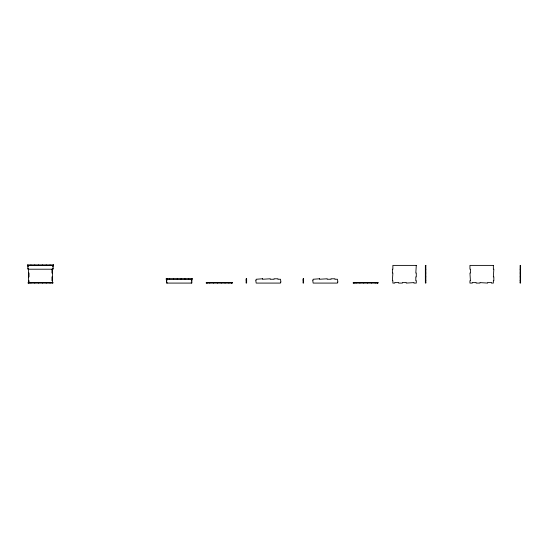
<?xml version="1.0" encoding="UTF-8"?>
<svg xmlns="http://www.w3.org/2000/svg" width="548" height="548" viewBox="0 0 548 548"><rect width="100%" height="100%" fill="white"/><g stroke="black" fill="none" stroke-linecap="round" stroke-linejoin="round"><path stroke-width="0.82" d="M27.88 266.355L28.359 266.355L28.359 265.396M53.108 266.355L52.635 266.355L52.635 265.396M27.88 268.267L28.359 268.267L28.359 269.219M53.108 268.267L52.635 268.267L52.635 269.219M425.364 269.219L425.844 269.219M520.12 269.219L520.6 269.219M28.544 273.041L29.023 273.041L29.023 276.87L28.544 276.87M52.444 273.041L51.964 273.041L51.964 269.219M425.364 273.041L425.844 273.041M520.12 273.041L520.6 273.041M52.444 276.87L51.964 276.87L51.964 280.692L52.444 280.692M425.364 276.87L425.844 276.87M520.12 276.87L520.6 276.87M246.162 279.254L246.634 279.254M303.119 279.254L303.599 279.254M166.578 280.213L167.058 280.213L167.058 278.781M191.814 280.213L191.334 280.213L191.334 278.781M246.162 280.213L246.634 280.213M303.119 280.213L303.599 280.213M28.544 280.692L29.023 280.692L29.023 283.083M425.364 280.692L425.844 280.692M520.12 280.692L520.6 280.692M166.578 282.124L167.058 282.124L167.058 283.083M191.814 282.124L191.334 282.124L191.334 283.083M246.162 282.124L246.634 282.124M303.119 282.124L303.599 282.124M425.364 282.604L425.844 282.604M520.12 282.604L520.6 282.604M377.579 282.604L377.579 283.083M377.099 282.604L377.099 283.083M375.188 282.604L375.188 283.083M371.366 282.604L371.366 283.083M367.544 282.604L367.544 283.083M363.721 282.604L363.721 283.083M359.899 282.604L359.899 283.083M356.07 282.604L356.07 283.083M354.159 282.604L354.159 283.083M353.686 282.604L353.686 283.083M231.934 282.604L231.934 283.083M231.462 282.604L231.462 283.083M228.879 282.604L228.879 283.083M225.057 282.604L225.057 283.083M221.234 282.604L221.234 283.083M217.405 282.604L217.405 283.083M213.583 282.604L213.583 283.083M209.761 282.604L209.761 283.083M207.178 282.604L207.178 283.083M206.706 282.604L206.706 283.083M191.814 278.781L191.814 283.083L166.578 283.083L166.578 278.781M188.752 278.781L188.752 279.254M184.929 278.781L184.929 279.254M181.107 278.781L181.107 279.254M177.285 278.781L177.285 279.254M173.463 278.781L173.463 279.254M169.64 278.781L169.64 279.254M53.108 264.917L53.108 269.219L27.88 269.219L27.88 264.917M52.444 269.219L52.444 283.083M50.053 264.917L50.053 265.396M50.053 282.604L50.053 283.083M46.231 264.917L46.231 265.396M46.231 282.604L46.231 283.083M42.408 264.917L42.408 265.396M42.408 282.604L42.408 283.083M38.579 264.917L38.579 265.396M38.579 282.604L38.579 283.083M34.757 264.917L34.757 265.396M34.757 282.604L34.757 283.083M30.935 264.917L30.935 265.396M30.935 282.604L30.935 283.083M28.544 269.219L28.544 283.083M53.588 264.917L27.4 264.917L27.4 265.396L53.588 265.396L53.588 264.917M416.288 265.396L392.868 265.396L392.868 269.219L392.395 269.219L392.395 273.041L392.868 273.041L392.395 280.692L392.868 280.692L392.868 283.083L394.779 283.083L394.779 282.604L398.601 282.604L398.601 283.083L402.431 283.083L402.431 282.604L406.253 282.604L406.253 283.083L413.898 282.604L413.898 283.083L416.288 283.083L416.288 280.692L415.809 280.692L415.809 276.87L416.288 276.87L416.288 273.041L415.809 273.041L416.288 265.396M425.844 265.396L425.364 265.396L425.364 283.083L425.844 283.083L425.844 265.396M493.358 265.396L469.944 265.396L469.944 269.219L470.424 269.219L470.424 273.041L469.944 273.041L470.424 280.692L469.944 280.692L469.944 283.083L472.335 283.083L472.335 282.604L476.157 282.604L476.157 283.083L479.98 283.083L479.98 282.604L487.624 283.083L487.624 282.604L491.446 282.604L491.446 283.083L493.358 283.083L493.358 280.692L493.837 280.692L493.837 276.87L493.358 276.87L493.837 269.219L493.358 269.219L493.358 265.396M520.6 265.396L520.12 265.396L520.12 283.083L520.6 283.083L520.6 265.396M192.293 278.781L166.106 278.781L166.106 279.254L192.293 279.254L192.293 278.781M246.634 278.781L246.162 278.781L246.162 283.083L246.634 283.083L246.634 278.781M262.595 278.781L256.197 279.254L256.197 280.213L255.717 280.213L256.197 283.083L280.473 283.083L280.473 282.124L280.946 282.124L280.473 279.254L277.891 279.254L277.891 278.781L274.069 278.781L274.069 279.254L270.246 279.254L270.246 278.781L262.595 279.254L262.595 278.781M303.599 278.781L303.119 278.781L303.119 283.083L303.599 283.083L303.599 278.781M319.559 278.781L313.161 279.254L313.161 280.213L312.682 280.213L313.161 283.083L337.438 283.083L337.438 282.124L337.911 282.124L337.438 279.254L334.855 279.254L334.855 278.781L331.033 278.781L331.033 279.254L327.211 279.254L327.211 278.781L319.559 279.254L319.559 278.781M52.916 282.604L28.071 282.604L28.071 283.083L52.916 283.083L52.916 282.604M232.414 282.604L206.226 282.604L206.226 283.083L232.414 283.083L232.414 282.604M378.058 282.604L353.207 282.604L353.207 283.083L378.058 283.083L378.058 282.604"/></g></svg>
